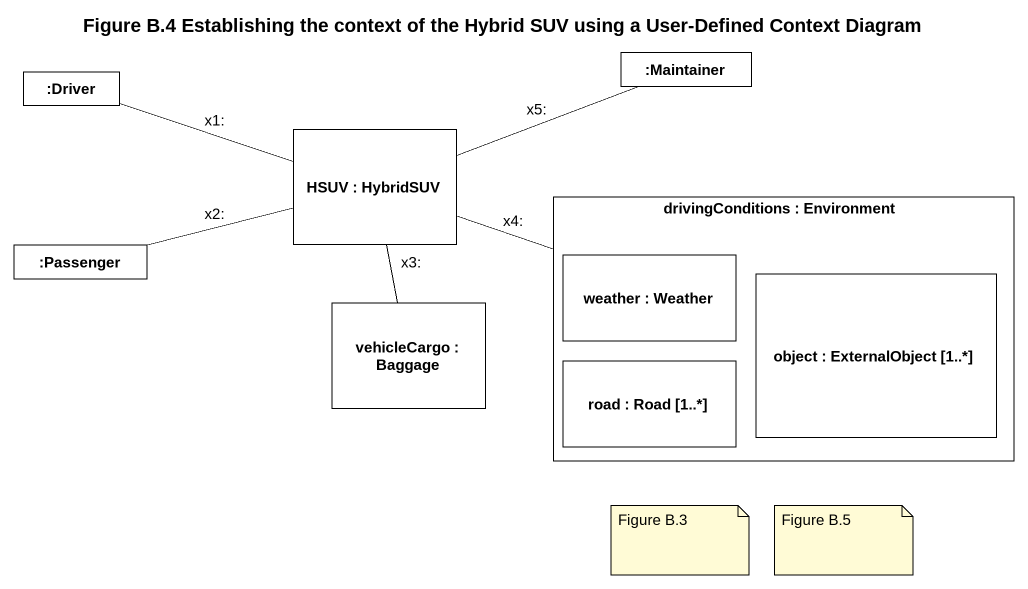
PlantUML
@startuml
title Figure B.4 Establishing the context of the Hybrid SUV using a User-Defined Context Diagram
rectangle ":Maintainer" as Maintainer #FFFFFF
rectangle ":Driver" as Driver #FFFFFF
rectangle "HSUV : HybridSUV" as HSUV #FFFFFF
rectangle ":Passenger" as Passenger #FFFFFF
rectangle "drivingConditions : Environment" as drivingConditions #FFFFFF {
  rectangle "weather : Weather" as weather #FFFFFF
  rectangle "object : ExternalObject [1..*]" as object_ #FFFFFF
  rectangle "road : Road [1..*]" as road #FFFFFF
}
rectangle "vehicleCargo : Baggage" as vehicleCargo #FFFFFF
Maintainer -left- HSUV : x5:
Driver -right- HSUV : x1:
Passenger -right- HSUV : x2:
drivingConditions -left- HSUV : x4:
vehicleCargo -up- HSUV : x3:
note as N1
  Figure B.3
end note
note as N2
  Figure B.5
end note
@enduml
